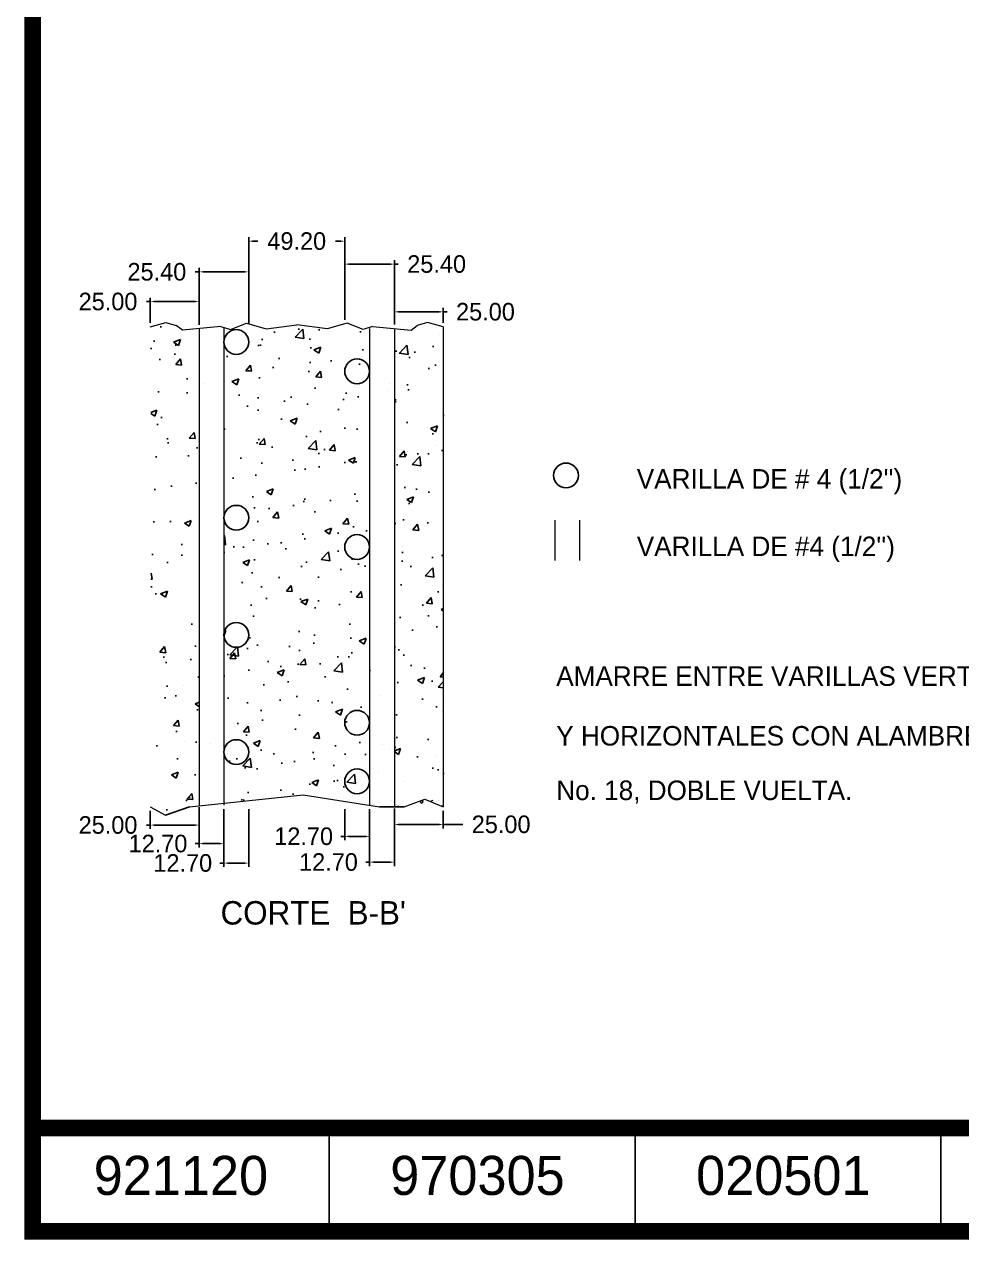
# Model space of a CAD drawing. Header units: centimetres. Extents: x 899 to 5239, y -57 to 4778.
# Drawn here: x 1956 to 2436, y -57 to 565 of the extents above; entities that cross this region are included whole.
import ezdxf
from ezdxf.enums import TextEntityAlignment as Align

# ---------------------------------------------------------------- set-up
doc = ezdxf.new("R2010")
doc.units = ezdxf.units.CM
doc.header["$LTSCALE"] = 10
doc.header["$MEASUREMENT"] = 0
doc.linetypes.add('HIDDEN', pattern=[0.375, 0.25, -0.125])
doc.layers.get('DEFPOINTS').update_dxf_attribs({"color": 2, "linetype": 'CONTINUOUS'})
for name, color, linetype in [('concreto', 7, 'CONTINUOUS'), ('DIM', 7, 'CONTINUOUS'), ('MARCO', 7, 'CONTINUOUS'), ('REGISTRO', 1, 'CONTINUOUS'), ('TEXTOS', 7, 'CONTINUOUS'), ('VARILLAS', 30, 'CONTINUOUS')]:
    doc.layers.add(name, color=color, linetype=linetype)
doc.styles.get("Standard").update_dxf_attribs({"font": ''})
doc.styles.get('Standard').set_extended_font_data('Zurich Ex BT')
doc.dimstyles.get("Standard").update_dxf_attribs({"dimtxt": 9, "dimasz": 2, "dimexe": 2, "dimexo": 2, "dimgap": 0.09, "dimtad": 0, "dimtih": 1, "dimtoh": 1, "dimzin": 0, "dimdsep": 46, "dimtxsty": 'Standard', "dimcen": 0.09, "dimadec": 0, "dimazin": 0, "dimtfac": 1, "dimtofl": 0, "dimtmove": 0, "dimatfit": 3, "dimfxl": 0, "dimtolj": 1, "dimtzin": 0, "dimarcsym": 0})

# ---------------------------------------------------------------- blocks, each defined once
blk = doc.blocks.new('*D99')
at = {"layer": 'DEFPOINTS', "color": 0}
for p in [(2020.4, 423.34), (2020.4, 410.46), (2045.4, 409.52)]:
    blk.add_point(p, dxfattribs=at)
at = {"layer": 'DIM', "color": 0, "lineweight": -2}
for p, q in [((2020.4, 423.34), (2018.4, 423.34)), ((2020.4, 412.46), (2020.4, 425.34)), ((2043.4, 423.34), (2022.4, 423.34)), ((2045.4, 411.52), (2045.4, 425.34))]:
    blk.add_line(p, q, dxfattribs=at)
at = {"layer": 'DIM', "color": 0}
for points in [[(2022.4, 423.67), (2022.4, 423), (2020.4, 423.34)], [(2043.4, 423.67), (2043.4, 423), (2045.4, 423.34)]]:
    blk.add_solid(points, dxfattribs=at)
at = {"layer": 'DIM', "color": 0, "insert": (1998.76, 423.34), "char_height": 9, "attachment_point": 5}
blk.add_mtext('\\A1;25.00', dxfattribs=at)
blk = doc.blocks.new('*D100')
at = {"layer": 'DEFPOINTS', "color": 0}
for p in [(2145.39, 418.1), (2145.39, 410.46), (2170.4, 410.46)]:
    blk.add_point(p, dxfattribs=at)
at = {"layer": 'DIM', "color": 0, "lineweight": -2}
for p, q in [((2145.39, 412.46), (2145.39, 420.1)), ((2147.39, 418.1), (2168.4, 418.1)), ((2170.4, 412.46), (2170.4, 420.1)), ((2170.4, 418.1), (2172.4, 418.1))]:
    blk.add_line(p, q, dxfattribs=at)
at = {"layer": 'DIM', "color": 0}
for points in [[(2147.39, 418.43), (2147.39, 417.77), (2145.39, 418.1)], [(2168.4, 418.43), (2168.4, 417.77), (2170.4, 418.1)]]:
    blk.add_solid(points, dxfattribs=at)
at = {"layer": 'DIM', "color": 0, "insert": (2192.03, 418.1), "char_height": 9, "attachment_point": 5}
blk.add_mtext('\\A1;25.00', dxfattribs=at)
blk = doc.blocks.new('*D101')
at = {"layer": 'DEFPOINTS', "color": 0}
for p in [(2020.4, 164.63), (2045.4, 165.15), (2020.4, 155.26)]:
    blk.add_point(p, dxfattribs=at)
at = {"layer": 'DIM', "color": 0, "lineweight": -2}
for p, q in [((2020.4, 162.63), (2020.4, 153.26)), ((2045.4, 163.15), (2045.4, 153.26)), ((2020.4, 155.26), (2018.4, 155.26)), ((2043.4, 155.26), (2022.4, 155.26))]:
    blk.add_line(p, q, dxfattribs=at)
at = {"layer": 'DIM', "color": 0}
for points in [[(2022.4, 155.6), (2022.4, 154.93), (2020.4, 155.26)], [(2043.4, 155.6), (2043.4, 154.93), (2045.4, 155.26)]]:
    blk.add_solid(points, dxfattribs=at)
at = {"layer": 'DIM', "color": 0, "insert": (1998.76, 155.26), "char_height": 9, "attachment_point": 5}
blk.add_mtext('\\A1;25.00', dxfattribs=at)
blk = doc.blocks.new('*D102')
at = {"layer": 'DEFPOINTS', "color": 0}
for p in [(2045.4, 166.46), (2058.09, 165.43), (2045.4, 145.75)]:
    blk.add_point(p, dxfattribs=at)
at = {"layer": 'DIM', "color": 0, "lineweight": -2}
for p, q in [((2045.4, 164.46), (2045.4, 143.75)), ((2058.09, 163.43), (2058.09, 143.75)), ((2045.4, 145.75), (2043.4, 145.75)), ((2056.09, 145.75), (2047.4, 145.75))]:
    blk.add_line(p, q, dxfattribs=at)
at = {"layer": 'DIM', "color": 0}
for points in [[(2047.4, 146.08), (2047.4, 145.41), (2045.4, 145.75)], [(2056.09, 146.08), (2056.09, 145.41), (2058.09, 145.75)]]:
    blk.add_solid(points, dxfattribs=at)
at = {"layer": 'DIM', "color": 0, "insert": (2024.34, 145.75), "char_height": 9, "attachment_point": 5}
blk.add_mtext('\\A1;12.70', dxfattribs=at)
blk = doc.blocks.new('*D103')
at = {"layer": 'DEFPOINTS', "color": 0}
for p in [(2145.39, 165.12), (2170.4, 164.63), (2145.39, 155.59)]:
    blk.add_point(p, dxfattribs=at)
at = {"layer": 'DIM', "color": 0, "lineweight": -2}
for p, q in [((2145.39, 163.12), (2145.39, 153.59)), ((2170.4, 162.63), (2170.4, 153.59)), ((2147.39, 155.59), (2168.4, 155.59)), ((2170.4, 155.59), (2180.42, 155.59))]:
    blk.add_line(p, q, dxfattribs=at)
at = {"layer": 'DIM', "color": 0}
for points in [[(2147.39, 155.92), (2147.39, 155.25), (2145.39, 155.59)], [(2168.4, 155.92), (2168.4, 155.25), (2170.4, 155.59)]]:
    blk.add_solid(points, dxfattribs=at)
at = {"layer": 'DIM', "color": 0, "insert": (2200.06, 155.59), "char_height": 9, "attachment_point": 5}
blk.add_mtext('\\A1;25.00', dxfattribs=at)
blk = doc.blocks.new('*D104')
at = {"layer": 'DEFPOINTS', "color": 0}
for p in [(2132.69, 165.41), (2145.39, 165.73), (2132.69, 136.28)]:
    blk.add_point(p, dxfattribs=at)
at = {"layer": 'DIM', "color": 0, "lineweight": -2}
for p, q in [((2132.69, 163.41), (2132.69, 134.28)), ((2145.39, 163.73), (2145.39, 134.28)), ((2132.69, 136.28), (2130.69, 136.28)), ((2143.39, 136.28), (2134.69, 136.28))]:
    blk.add_line(p, q, dxfattribs=at)
at = {"layer": 'DIM', "color": 0}
for points in [[(2134.69, 136.61), (2134.69, 135.94), (2132.69, 136.28)], [(2143.39, 136.61), (2143.39, 135.94), (2145.39, 136.28)]]:
    blk.add_solid(points, dxfattribs=at)
at = {"layer": 'DIM', "color": 0, "insert": (2111.63, 136.28), "char_height": 9, "attachment_point": 5}
blk.add_mtext('\\A1;12.70', dxfattribs=at)
blk = doc.blocks.new('*D105')
at = {"layer": 'DEFPOINTS', "color": 0}
for p in [(2070.79, 438.56), (2045.4, 409.52), (2070.79, 409.84)]:
    blk.add_point(p, dxfattribs=at)
at = {"layer": 'DIM', "color": 0, "lineweight": -2}
for p, q in [((2045.4, 438.56), (2043.4, 438.56)), ((2045.4, 411.52), (2045.4, 440.56)), ((2068.79, 438.56), (2047.4, 438.56)), ((2070.79, 411.84), (2070.79, 440.56))]:
    blk.add_line(p, q, dxfattribs=at)
at = {"layer": 'DIM', "color": 0}
for points in [[(2047.4, 438.89), (2047.4, 438.23), (2045.4, 438.56)], [(2068.79, 438.89), (2068.79, 438.23), (2070.79, 438.56)]]:
    blk.add_solid(points, dxfattribs=at)
at = {"layer": 'DIM', "color": 0, "insert": (2023.76, 438.56), "char_height": 9, "attachment_point": 5}
blk.add_mtext('\\A1;25.40', dxfattribs=at)
blk = doc.blocks.new('*D106')
at = {"layer": 'DEFPOINTS', "color": 0}
for p in [(2119.99, 442.53), (2119.99, 411.95), (2145.39, 409.53)]:
    blk.add_point(p, dxfattribs=at)
at = {"layer": 'DIM', "color": 0, "lineweight": -2}
for p, q in [((2119.99, 413.95), (2119.99, 444.53)), ((2121.99, 442.53), (2143.39, 442.53)), ((2145.39, 411.53), (2145.39, 444.53)), ((2145.39, 442.53), (2147.39, 442.53))]:
    blk.add_line(p, q, dxfattribs=at)
at = {"layer": 'DIM', "color": 0}
for points in [[(2121.99, 442.87), (2121.99, 442.2), (2119.99, 442.53)], [(2143.39, 442.87), (2143.39, 442.2), (2145.39, 442.53)]]:
    blk.add_solid(points, dxfattribs=at)
at = {"layer": 'DIM', "color": 0, "insert": (2167.03, 442.53), "char_height": 9, "attachment_point": 5}
blk.add_mtext('\\A1;25.40', dxfattribs=at)
blk = doc.blocks.new('*D107')
at = {"layer": 'DEFPOINTS', "color": 0}
for p in [(2119.99, 454.29), (2119.99, 411.95), (2070.79, 409.84)]:
    blk.add_point(p, dxfattribs=at)
at = {"layer": 'DIM', "color": 0, "lineweight": -2}
for p, q in [((2070.79, 411.84), (2070.79, 456.29)), ((2119.99, 413.95), (2119.99, 456.29)), ((2072.79, 454.29), (2075.52, 454.29)), ((2117.99, 454.29), (2115.27, 454.29))]:
    blk.add_line(p, q, dxfattribs=at)
at = {"layer": 'DIM', "color": 0}
for points in [[(2072.79, 454.63), (2072.79, 453.96), (2070.79, 454.29)], [(2117.99, 454.63), (2117.99, 453.96), (2119.99, 454.29)]]:
    blk.add_solid(points, dxfattribs=at)
at = {"layer": 'DIM', "color": 0, "insert": (2095.39, 454.29), "char_height": 9, "attachment_point": 5}
blk.add_mtext('\\A1;49.20', dxfattribs=at)
blk = doc.blocks.new('*D108')
at = {"layer": 'DEFPOINTS', "color": 0}
for p in [(2058.09, 165.43), (2070.79, 165.43), (2070.79, 135.79)]:
    blk.add_point(p, dxfattribs=at)
at = {"layer": 'DIM', "color": 0, "lineweight": -2}
for p, q in [((2058.09, 163.43), (2058.09, 133.79)), ((2070.79, 163.43), (2070.79, 133.79)), ((2058.09, 135.79), (2056.09, 135.79)), ((2068.79, 135.79), (2060.09, 135.79))]:
    blk.add_line(p, q, dxfattribs=at)
at = {"layer": 'DIM', "color": 0}
for points in [[(2060.09, 136.12), (2060.09, 135.45), (2058.09, 135.79)], [(2068.79, 136.12), (2068.79, 135.45), (2070.79, 135.79)]]:
    blk.add_solid(points, dxfattribs=at)
at = {"layer": 'DIM', "color": 0, "insert": (2037.03, 135.79), "char_height": 9, "attachment_point": 5}
blk.add_mtext('\\A1;12.70', dxfattribs=at)
blk = doc.blocks.new('*D109')
at = {"layer": 'DEFPOINTS', "color": 0}
for p in [(2119.99, 165.41), (2132.69, 165.41), (2119.99, 149.49)]:
    blk.add_point(p, dxfattribs=at)
at = {"layer": 'DIM', "color": 0, "lineweight": -2}
for p, q in [((2119.99, 163.41), (2119.99, 147.49)), ((2132.69, 163.41), (2132.69, 147.49)), ((2119.99, 149.49), (2117.99, 149.49)), ((2130.69, 149.49), (2121.99, 149.49))]:
    blk.add_line(p, q, dxfattribs=at)
at = {"layer": 'DIM', "color": 0}
for points in [[(2121.99, 149.83), (2121.99, 149.16), (2119.99, 149.49)], [(2130.69, 149.83), (2130.69, 149.16), (2132.69, 149.49)]]:
    blk.add_solid(points, dxfattribs=at)
at = {"layer": 'DIM', "color": 0, "insert": (2098.93, 149.49), "char_height": 9, "attachment_point": 5}
blk.add_mtext('\\A1;12.70', dxfattribs=at)
blk = doc.blocks.new('Marco-Reg')
at = {"layer": 'MARCO', "linetype": 'Continuous'}
for p, q in [((2112.01, 0.12), (2112.01, -52.82)), ((2268.64, 0.12), (2268.64, -52.82)), ((2425.27, 0.12), (2425.27, -52.82))]:
    blk.add_line(p, q, dxfattribs=at)
at = {"layer": 'MARCO', "linetype": 'Continuous', "const_width": 8.49}
blk.add_lwpolyline([(5234.42, -52.82), (5234.42, 2065.83), (1960.13, 2065.83), (1960.13, -52.82)], close=True, dxfattribs=at)
blk.add_lwpolyline([(4466.9, 0.12), (1960.13, 0.12)], dxfattribs=at)
at = {"layer": 'TEXTOS'}
for s, p in [('921120', (2036.07, -34.15)), ('970305', (2187.94, -34.15)), ('020501', (2344.58, -34.15))]:
    blk.add_text(s, height=20.019, dxfattribs=at).set_placement(p, align=Align.CENTER)

msp = doc.modelspace()

# ---------------------------------------------------------------- hatches: boundary and pattern name
at = {"layer": 'concreto'}
h = msp.add_hatch(dxfattribs=at)
h.set_pattern_fill('AR-CONC', color=256, scale=5, style=0)
h.set_pattern_definition([(50, (1273.232, -652.51), (35.863, -3.1376), [3.75, -41.25]), (355, (1273.232, -652.51), (-6.9376, 37.6096), [3, -33]), (100.4514, (1276.22, -652.772), (28.9255, 34.472), [3.187, -35.0571]), (46.1842, (1273.232, -642.51), (53.362, -8.276), [5.625, -61.875]), (96.6356, (1277.68, -643.2), (46.7331, 48.7059), [4.7805, -52.5857]), (351.184, (1273.23, -642.51), (46.733, 48.706), [4.5, -49.5]), (21, (1278.232, -645.01), (29.84535, -20.13094), [3.75, -41.25]), (326, (1278.232, -645.01), (12.1658, 36.2575), [3, -33]), (71.4514, (1280.72, -646.688), (42.0111, 16.1265), [3.187, -35.0571]), (37.5, (1273.232, -652.51), (0.60799, 16.64469), [0, -32.6, 0, -33.5, 0, -33.125]), (7.5, (1273.232, -652.51), (13.15348, 19.72059), [0, -19.1, 0, -31.85, 0, -12.625]), (327.5, (1262.082, -652.51), (26.69112, -1.12774), [0, -12.5, 0, -39, 0, -51.75]), (317.5, (1257.082, -652.51), (29.1593, 5.00525), [0, -16.25, 0, -25.9, 0, -36.75])])
h.paths.add_polyline_path([(2045.596, 409.496), (2037.02, 408.629), (2033.926, 411.031), (2028.626, 412.661), (2020.593, 410.43), (2020.593, 164.596), (2028.403, 160.345), (2040.593, 164.596), (2045.596, 165.121)])
h.paths.add_polyline_path([(2133.09, 410.177), (2129.539, 408.994), (2121.386, 412.253), (2111.194, 409.402), (2095.593, 411.48), (2079.992, 409.402), (2069.8, 412.253), (2061.647, 408.994), (2058.093, 410.178), (2058.093, 166.432), (2098.961, 170.72), (2133.09, 165.352)])
h.paths.add_polyline_path([(2170.593, 410.43), (2162.56, 412.661), (2157.26, 411.031), (2154.166, 408.629), (2145.59, 409.496), (2145.59, 164.596), (2150.593, 164.596), (2161.103, 168.559), (2170.593, 164.596)])

# ---------------------------------------------------------------- linework, layer by layer
at = {"layer": 'REGISTRO', "lineweight": 5}
for p, q in [((2020.395, 410.462), (2028.428, 412.692)), ((2028.428, 412.692), (2033.728, 411.062)), ((2036.822, 408.66), (2033.728, 411.062)), ((2061.449, 409.025), (2069.603, 412.284)), ((2069.603, 412.284), (2079.794, 409.433)), ((2079.794, 409.433), (2095.395, 411.511)), ((2110.996, 409.433), (2095.395, 411.511)), ((2121.188, 412.284), (2110.996, 409.433)), ((2129.341, 409.025), (2121.188, 412.284)), ((2153.969, 408.66), (2157.063, 411.062)), ((2162.362, 412.692), (2157.063, 411.062)), ((2170.395, 410.462), (2162.362, 412.692)), ((2056.557, 410.655), (2036.822, 408.66)), ((2056.557, 410.655), (2061.449, 409.025)), ((2134.233, 410.655), (2129.341, 409.025)), ((2134.233, 410.655), (2153.969, 408.66)), ((2170.395, 410.462), (2170.395, 164.627)), ((2170.395, 410.462), (2170.395, 164.627)), ((2227.549, 311.338), (2227.549, 290.772)), ((2240.249, 311.338), (2240.249, 290.772)), ((2040.395, 164.627), (2098.764, 170.751)), ((2098.764, 170.751), (2137.695, 164.627)), ((2150.395, 164.627), (2160.905, 168.59)), ((2160.905, 168.59), (2170.395, 164.627)), ((2020.395, 164.627), (2028.205, 160.376))]:
    msp.add_line(p, q, dxfattribs=at)
at = {"layer": 'REGISTRO', "linetype": 'HIDDEN', "lineweight": 5}
for p, q in [((2137.395, 182.226), (2137.456, 182.218)), ((2137.395, 182.156), (2137.458, 182.216)), ((2150.395, 177.82), (2150.424, 177.8)), ((2132.697, 167.926), (2132.697, 167.926)), ((2134.09, 165.33), (2134.09, 165.33)), ((2134.475, 165.968), (2134.475, 165.968)), ((2144.127, 168.044), (2144.127, 168.044)), ((2146.374, 165.73), (2146.374, 165.73)), ((2149.814, 167.716), (2149.814, 167.716)), ((2158.372, 167.611), (2158.372, 167.611)), ((2164.21, 167.684), (2165.325, 167.971)), ((2166.931, 167.506), (2166.931, 167.506)), ((2167.969, 167.916), (2167.969, 167.916))]:
    msp.add_line(p, q, dxfattribs=at)
at = {"layer": 'REGISTRO'}
for p, q in [((2040.395, 164.627), (2028.205, 160.376)), ((2150.395, 164.627), (2137.695, 164.627))]:
    msp.add_line(p, q, dxfattribs=at)
at = {"layer": 'REGISTRO', "lineweight": 5}
for start, end in [(0, 180), (180, 0)]:
    msp.add_arc((2159.367, 167.224), 0.689, start, end, dxfattribs=at)
at = {"layer": 'TEXTOS', "linetype": 'HIDDEN', "lineweight": 5}
for p, q in [((2168.624, 406.675), (2168.624, 406.675)), ((2030.383, 402.024), (2030.383, 402.024)), ((2165.208, 400.369), (2165.208, 400.369)), ((2048.023, 381.37), (2048.023, 381.37)), ((2149.142, 380.13), (2149.142, 380.13)), ((2141.738, 377.964), (2141.738, 377.964)), ((2166.322, 349.896), (2166.322, 349.896)), ((2043.731, 347.344), (2043.731, 347.344)), ((2161.014, 308.191), (2161.014, 308.191)), ((2149.76, 297.674), (2149.76, 297.674)), ((2150.106, 296.015), (2150.106, 296.015)), ((2169.857, 277.772), (2169.857, 277.772)), ((2037.304, 226.511), (2037.304, 226.511)), ((2137.667, 221.681), (2137.667, 221.681)), ((2170.034, 213.573), (2170.034, 213.573)), ((2037.993, 197.857), (2037.993, 197.857)), ((2051.208, 197.037), (2051.208, 197.037)), ((2139.112, 196.616), (2139.112, 196.616)), ((2142.968, 194.078), (2142.968, 194.078)), ((2166.22, 190.782), (2166.22, 190.782)), ((2109.332, 147.182), (2109.332, 147.182))]:
    msp.add_line(p, q, dxfattribs=at)
at = {"layer": 'VARILLAS', "lineweight": 5}
for p, q in [((2045.398, 409.524), (2045.398, 165.119)), ((2058.094, 409.835), (2058.094, 165.43)), ((2132.692, 409.524), (2132.692, 165.119)), ((2145.392, 409.527), (2145.392, 165.119))]:
    msp.add_line(p, q, dxfattribs=at)
at = {"layer": 'VARILLAS', "linetype": 'HIDDEN', "lineweight": 5}
msp.add_line((2142.768, 381.37), (2142.768, 381.37), dxfattribs=at)
msp.add_line((2142.768, 381.37), (2142.768, 381.37), dxfattribs=at)
at = {"layer": 'VARILLAS'}
for centre in [(2064.48, 402.644), (2126.305, 387.644), (2233.291, 334.298), (2064.48, 312.644), (2126.305, 297.644), (2064.48, 252.644), (2126.305, 207.644), (2064.48, 192.644), (2126.305, 177.644)]:
    msp.add_circle(centre, 6.35, dxfattribs=at)

# ---------------------------------------------------------------- block references
at = {"layer": 'TEXTOS'}
msp.add_blockref('Marco-Reg', (0, 0), dxfattribs=at)

# ---------------------------------------------------------------- texts
at = {"layer": 'TEXTOS', "lineweight": 5}
for s, p in [("VARILLA DE # 4 (1/2'')", (2269.524, 327.573)), ("VARILLA DE #4 (1/2'')", (2269.524, 293.014)), ('AMARRE ENTRE VARILLAS VERTICALES', (2228.291, 226.553)), ('Y HORIZONTALES CON ALAMBRE RECOCIDO', (2228.291, 195.981)), ('No. 18, DOBLE VUELTA.', (2228.291, 168.068))]:
    msp.add_text(s, height=10, dxfattribs=at).set_placement(p)
msp.add_text("CORTE  B-B'", height=12, dxfattribs=at).set_placement((2103.828, 104.318), align=Align.CENTER)

# ---------------------------------------------------------------- dimensions: what is measured, and where the dimension line sits
at = {"layer": 'DIM'}
for base, p1, p2, picture, middle in [((2119.992, 454.294), (2070.794, 409.835), (2119.992, 411.95), '*D107', (2095.393, 454.294)), ((2020.395, 423.338), (2045.398, 409.524), (2020.395, 410.462), '*D99', (1998.759, 423.338)), ((2020.395, 155.264), (2045.398, 165.152), (2020.395, 164.627), '*D101', (1998.759, 155.264)), ((2119.992, 149.493), (2132.692, 165.414), (2119.992, 165.414), '*D109', (2098.932, 149.493))]:
    dim = msp.add_linear_dim(base=base, p1=p1, p2=p2, dimstyle='Standard', dxfattribs=at)
    dim.commit()
    dim.dimension.update_dxf_attribs({"geometry": picture, "text_midpoint": middle})
for base, p1, p2, picture, middle in [((2119.992, 442.533), (2145.392, 409.527), (2119.992, 411.95), '*D106', (2167.029, 442.533)), ((2070.794, 438.559), (2045.398, 409.524), (2070.794, 409.835), '*D105', (2023.762, 438.559)), ((2145.392, 418.1), (2170.395, 410.462), (2145.392, 410.462), '*D100', (2192.032, 418.1)), ((2045.398, 145.747), (2058.094, 165.43), (2045.398, 166.463), '*D102', (2024.338, 145.747)), ((2070.794, 135.786), (2058.094, 165.43), (2070.794, 165.43), '*D108', (2037.034, 135.786)), ((2132.692, 136.276), (2145.392, 165.73), (2132.692, 165.414), '*D104', (2111.632, 136.276)), ((2145.392, 155.585), (2170.395, 164.627), (2145.392, 165.119), '*D103', (2200.057, 155.585))]:
    dim = msp.add_linear_dim(base=base, p1=p1, p2=p2, dimstyle='Standard', dxfattribs=at)
    dim.commit()
    dim.dimension.update_dxf_attribs({"geometry": picture, "text_midpoint": middle, "dimtype": 160})

doc.saveas('drawing.dxf')
